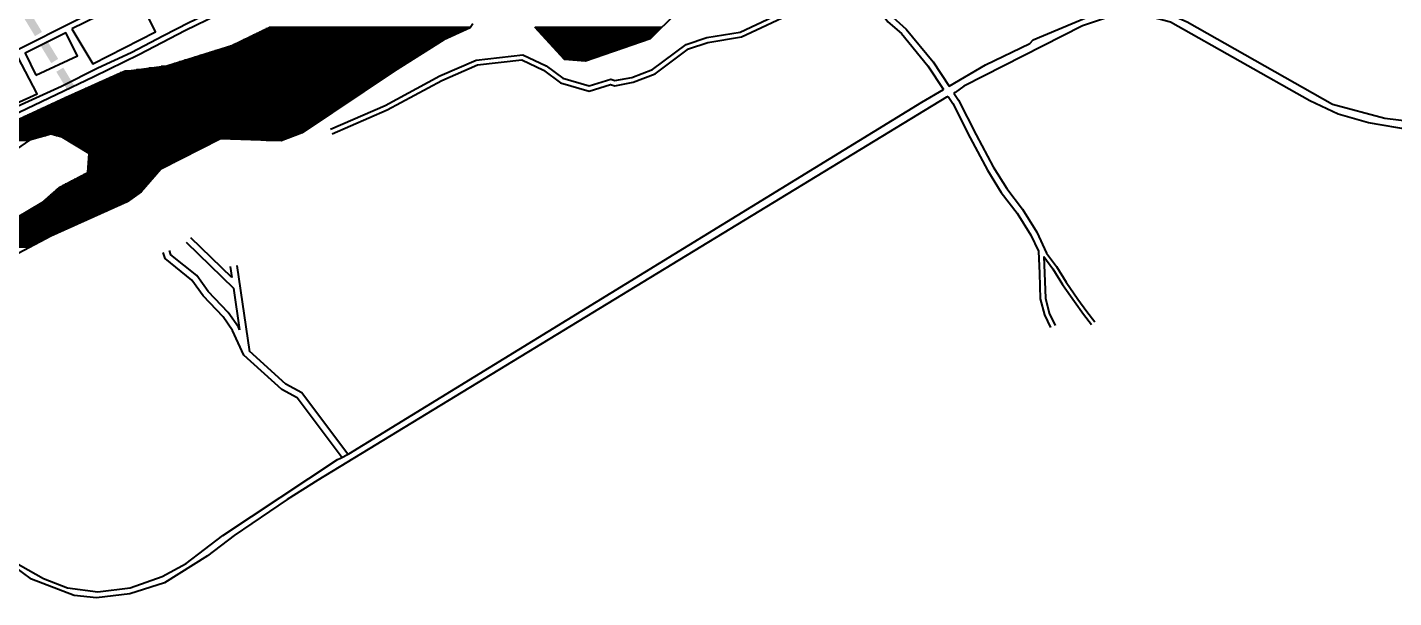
# Model space of a CAD drawing. Extents: x 682046 to 690153, y 7551609 to 7556947.
# Drawn here: x 683415 to 685590, y 7551609 to 7552518 of the extents above; entities that cross this region are included whole.
import ezdxf

# ---------------------------------------------------------------- set-up
doc = ezdxf.new("R2010")
doc.units = 0
doc.header["$LTSCALE"] = 80
doc.header["$MEASUREMENT"] = 0
for name, color, linetype in [('HATCH', 150, 'CONTINUOUS'), ('LIMITE-BACIA', 3, 'CONTINUOUS'), ('RIO', 4, 'CONTINUOUS'), ('RUA', 7, 'CONTINUOUS')]:
    doc.layers.add(name, color=color, linetype=linetype)
doc.styles.add('ARIAL', font='txt')

# ---------------------------------------------------------------- blocks, each defined once
blk = doc.blocks.new('*X10')
at = {"layer": 'HATCH', "color": 0}
for p, q in [((684116.441974, 7552515), (683795.155944, 7552515)), ((684120.901419, 7552517.5), (683800.24928, 7552517.5)), ((684425.014576, 7552517.5), (684223.66387, 7552517.5)), ((684422.506106, 7552515), (684225.934495, 7552515)), ((684070.216194, 7552492.5), (683749.315916, 7552492.5)), ((684074.170747, 7552495), (683754.409252, 7552495)), ((684078.127464, 7552497.5), (683759.502588, 7552497.5)), ((684083.600965, 7552500), (683764.595925, 7552500)), ((684089.074467, 7552502.5), (683769.689261, 7552502.5)), ((684094.547968, 7552505), (683774.782598, 7552505)), ((684100.02147, 7552507.5), (683779.875934, 7552507.5)), ((684105.494971, 7552510), (683784.969271, 7552510)), ((684110.968473, 7552512.5), (683790.062607, 7552512.5)), ((684419.997636, 7552512.5), (684228.205119, 7552512.5)), ((684417.489166, 7552510), (684230.475744, 7552510)), ((684414.980696, 7552507.5), (684232.746368, 7552507.5)), ((684412.472226, 7552505), (684235.016993, 7552505)), ((684409.963756, 7552502.5), (684237.287618, 7552502.5)), ((684407.455286, 7552500), (684239.558242, 7552500)), ((684401.857074, 7552497.5), (684241.828867, 7552497.5)), ((684394.597433, 7552495), (684244.099491, 7552495)), ((684387.337792, 7552492.5), (684246.370116, 7552492.5)), ((684038.579773, 7552472.5), (683689.865274, 7552472.5)), ((684042.534326, 7552475), (683697.907275, 7552475)), ((684046.488878, 7552477.5), (683705.949277, 7552477.5)), ((684050.443431, 7552480), (683713.991278, 7552480)), ((684054.397984, 7552482.5), (683722.033279, 7552482.5)), ((684058.352536, 7552485), (683730.07528, 7552485)), ((684062.307089, 7552487.5), (683738.117282, 7552487.5)), ((684066.261641, 7552490), (683744.222579, 7552490)), ((684380.078151, 7552490), (684248.64074, 7552490)), ((684372.81851, 7552487.5), (684250.911365, 7552487.5)), ((684365.558869, 7552485), (684253.181989, 7552485)), ((684358.299227, 7552482.5), (684255.452614, 7552482.5)), ((684351.039586, 7552480), (684257.723238, 7552480)), ((684343.779945, 7552477.5), (684259.993863, 7552477.5)), ((684336.520304, 7552475), (684262.264487, 7552475)), ((684329.260663, 7552472.5), (684264.535112, 7552472.5)), ((684002.9888, 7552450), (683589.259481, 7552450)), ((684006.943352, 7552452.5), (683608.731188, 7552452.5)), ((684010.897905, 7552455), (683628.202895, 7552455)), ((684014.852458, 7552457.5), (683641.613267, 7552457.5)), ((684018.80701, 7552460), (683649.655268, 7552460)), ((684022.761563, 7552462.5), (683657.697269, 7552462.5)), ((684026.716115, 7552465), (683665.73927, 7552465)), ((684030.670668, 7552467.5), (683673.781272, 7552467.5)), ((684034.625221, 7552470), (683681.823273, 7552470)), ((684322.001021, 7552470), (684266.805736, 7552470)), ((684314.74138, 7552467.5), (684269.076361, 7552467.5)), ((684307.481739, 7552465), (684286.893747, 7552465)), ((683969.144652, 7552427.5), (683524.665471, 7552427.5)), ((683972.881364, 7552430), (683530.183664, 7552430)), ((683976.618075, 7552432.5), (683535.701857, 7552432.5)), ((683980.354787, 7552435), (683541.220049, 7552435)), ((683984.091498, 7552437.5), (683546.738242, 7552437.5)), ((683987.82821, 7552440), (683552.256434, 7552440)), ((683991.564922, 7552442.5), (683557.774627, 7552442.5)), ((683995.301633, 7552445), (683563.292819, 7552445)), ((683999.038345, 7552447.5), (683569.787774, 7552447.5)), ((683939.25096, 7552407.5), (683480.519931, 7552407.5)), ((683942.987671, 7552410), (683486.038123, 7552410)), ((683946.724383, 7552412.5), (683491.556316, 7552412.5)), ((683950.461094, 7552415), (683497.074509, 7552415)), ((683954.197806, 7552417.5), (683502.592701, 7552417.5)), ((683957.934518, 7552420), (683508.110894, 7552420)), ((683961.671229, 7552422.5), (683513.629086, 7552422.5)), ((683965.407941, 7552425), (683519.147279, 7552425)), ((683905.620556, 7552385), (683431.621885, 7552385)), ((683909.357267, 7552387.5), (683437.04704, 7552387.5)), ((683913.093979, 7552390), (683442.472196, 7552390)), ((683916.83069, 7552392.5), (683447.897351, 7552392.5)), ((683920.567402, 7552395), (683453.322507, 7552395)), ((683924.304113, 7552397.5), (683458.747663, 7552397.5)), ((683928.040825, 7552400), (683464.172818, 7552400)), ((683931.777537, 7552402.5), (683469.597974, 7552402.5)), ((683935.514248, 7552405), (683475.023129, 7552405)), ((683871.990151, 7552362.5), (683382.795485, 7552362.5)), ((683875.726863, 7552365), (683388.22064, 7552365)), ((683879.463575, 7552367.5), (683393.645796, 7552367.5)), ((683883.200286, 7552370), (683399.070951, 7552370)), ((683886.936998, 7552372.5), (683404.496107, 7552372.5)), ((683890.673709, 7552375), (683409.921263, 7552375)), ((683894.410421, 7552377.5), (683415.346418, 7552377.5)), ((683898.147132, 7552380), (683420.771574, 7552380)), ((683901.883844, 7552382.5), (683426.196729, 7552382.5)), ((683435.686549, 7552342.5), (683342.859089, 7552342.5)), ((683444.92684, 7552345), (683347.533284, 7552345)), ((683847.219148, 7552347.5), (683352.207478, 7552347.5)), ((683853.306594, 7552350), (683356.881673, 7552350)), ((683857.043305, 7552352.5), (683361.555867, 7552352.5)), ((683860.780017, 7552355), (683366.520018, 7552355)), ((683864.516728, 7552357.5), (683371.945174, 7552357.5)), ((683868.25344, 7552360), (683377.370329, 7552360)), ((683840.825058, 7552345), (683461.004758, 7552345)), ((683834.430968, 7552342.5), (683470.588017, 7552342.5)), ((683417.998679, 7552337.5), (683333.510701, 7552337.5)), ((683426.446258, 7552340), (683338.184895, 7552340)), ((683722.472625, 7552340), (683474.723449, 7552340)), ((683717.600472, 7552337.5), (683478.858882, 7552337.5)), ((683712.72832, 7552335), (683482.994314, 7552335)), ((683707.856168, 7552332.5), (683487.129747, 7552332.5)), ((683702.984016, 7552330), (683491.265179, 7552330)), ((683698.111864, 7552327.5), (683495.400612, 7552327.5)), ((683693.239712, 7552325), (683499.536044, 7552325)), ((683688.36756, 7552322.5), (683503.671477, 7552322.5)), ((683683.495408, 7552320), (683507.806909, 7552320)), ((683828.036878, 7552340), (683728.595194, 7552340)), ((683821.642788, 7552337.5), (683795.447438, 7552337.5)), ((683678.623255, 7552317.5), (683511.942342, 7552317.5)), ((683639.646038, 7552297.5), (683512.427269, 7552297.5)), ((683644.51819, 7552300), (683512.584866, 7552300)), ((683649.390343, 7552302.5), (683512.742463, 7552302.5)), ((683654.262495, 7552305), (683512.90006, 7552305)), ((683659.134647, 7552307.5), (683513.057656, 7552307.5)), ((683664.006799, 7552310), (683513.215253, 7552310)), ((683668.878951, 7552312.5), (683513.37285, 7552312.5)), ((683673.751103, 7552315), (683513.530446, 7552315)), ((683613.483746, 7552275), (683489.798785, 7552275)), ((683615.670078, 7552277.5), (683494.60995, 7552277.5)), ((683617.85641, 7552280), (683499.421115, 7552280)), ((683620.042742, 7552282.5), (683504.23228, 7552282.5)), ((683622.229075, 7552285), (683509.043445, 7552285)), ((683624.415407, 7552287.5), (683511.796883, 7552287.5)), ((683626.601739, 7552290), (683511.954479, 7552290)), ((683629.901734, 7552292.5), (683512.112076, 7552292.5)), ((683634.773886, 7552295), (683512.269673, 7552295)), ((683595.605778, 7552255), (683457.350117, 7552255)), ((683598.179421, 7552257.5), (683460.150748, 7552257.5)), ((683600.365753, 7552260), (683462.951379, 7552260)), ((683602.552085, 7552262.5), (683465.75201, 7552262.5)), ((683604.738417, 7552265), (683470.554126, 7552265)), ((683606.92475, 7552267.5), (683475.365291, 7552267.5)), ((683609.111082, 7552270), (683480.176455, 7552270)), ((683611.297414, 7552272.5), (683484.98762, 7552272.5)), ((683558.928109, 7552232.5), (683428.798716, 7552232.5)), ((683564.492416, 7552235), (683433.00649, 7552235)), ((683570.056723, 7552237.5), (683437.214264, 7552237.5)), ((683575.186074, 7552240), (683440.546332, 7552240)), ((683578.589358, 7552242.5), (683443.346963, 7552242.5)), ((683581.992642, 7552245), (683446.147594, 7552245)), ((683585.395926, 7552247.5), (683448.948225, 7552247.5)), ((683588.79921, 7552250), (683451.748856, 7552250)), ((683592.202494, 7552252.5), (683454.549487, 7552252.5)), ((683508.849348, 7552210), (683393.132102, 7552210)), ((683514.413654, 7552212.5), (683395.86142, 7552212.5)), ((683519.977961, 7552215), (683399.344297, 7552215)), ((683525.542268, 7552217.5), (683403.552072, 7552217.5)), ((683531.106575, 7552220), (683407.759846, 7552220)), ((683536.670882, 7552222.5), (683411.96762, 7552222.5)), ((683542.235189, 7552225), (683416.175394, 7552225)), ((683547.799495, 7552227.5), (683420.383168, 7552227.5)), ((683553.363802, 7552230), (683424.590942, 7552230)), ((683464.334893, 7552190), (683371.297552, 7552190)), ((683469.8992, 7552192.5), (683374.026871, 7552192.5)), ((683475.463507, 7552195), (683376.756189, 7552195)), ((683481.027813, 7552197.5), (683379.485508, 7552197.5)), ((683486.59212, 7552200), (683382.214827, 7552200)), ((683492.156427, 7552202.5), (683384.944146, 7552202.5)), ((683497.720734, 7552205), (683387.673464, 7552205)), ((683503.285041, 7552207.5), (683390.402783, 7552207.5)), ((683420.016963, 7552167.5), (683308.755721, 7552167.5)), ((683424.752519, 7552170), (683321.127724, 7552170)), ((683429.488075, 7552172.5), (683333.499727, 7552172.5)), ((683434.223631, 7552175), (683345.397868, 7552175)), ((683438.959188, 7552177.5), (683351.504367, 7552177.5)), ((683443.694744, 7552180), (683357.610867, 7552180)), ((683448.4303, 7552182.5), (683363.109596, 7552182.5)), ((683453.206279, 7552185), (683365.838915, 7552185)), ((683458.770586, 7552187.5), (683368.568233, 7552187.5))]:
    blk.add_line(p, q, dxfattribs=at)
blk = doc.blocks.new('C')
at = {"layer": 'LIMITE-BACIA'}
blk.add_solid([(-33.924369, -12.897837), (-34.049212, 12.897837), (34.174054, -12.568263), (34.049212, 13.227411)], dxfattribs=at)
blk = doc.blocks.new('G1')
at = {"layer": 'LIMITE-BACIA', "xscale": 0.5, "yscale": 0.5, "zscale": 0.5}
blk.add_blockref('C', (-0.062421, 0), dxfattribs=at)

msp = doc.modelspace()

# ---------------------------------------------------------------- linework, layer by layer
at = {"layer": 'RIO', "linetype": 'CONTINUOUS'}
for points in [[(684489.491129, 7552581.758844), (684406.578103, 7552499.125779), (684303.791503, 7552463.729195), (684270.207204, 7552466.254921), (684223.347752, 7552517.848053)], [(683364.425288, 7552354.034714), (683476.270469, 7552405.574794), (683568.424732, 7552447.324997), (683637.348479, 7552456.174214), (683740.87724, 7552488.357982), (683801.083418, 7552517.909426)], [(684124.709094, 7552523.354206), (684120.472851, 7552516.841087), (684078.119664, 7552497.496437), (683999.108631, 7552447.547024), (683852.875402, 7552349.711516), (683819.356047, 7552336.605916), (683722.888523, 7552340.213406), (683627.881519, 7552291.463387), (683596.688917, 7552255.795657), (683574.501084, 7552239.496817), (683452.934876, 7552184.87806), (683366.295299, 7552139.139201)]]:
    msp.add_lwpolyline(points, dxfattribs=at)
msp.add_lwpolyline([(683316.791672, 7552275.504194), (683255.876898, 7552227.626146), (683234.052894, 7552217.733097), (683215.921104, 7552200.754599), (683213.953734, 7552185.771931), (683219.826273, 7552176.924381), (683244.930777, 7552166.202812), (683279.725613, 7552161.633911), (683344.936032, 7552174.810924), (683362.618417, 7552182.050091), (683397.199624, 7552213.725767), (683438.803418, 7552238.444177), (683465.764616, 7552262.511252), (683511.727196, 7552286.394543), (683513.623959, 7552316.483409), (683470.580086, 7552342.504795), (683452.814941, 7552347.134159), (683418.508866, 7552337.852505), (683363.097558, 7552299.567017)], close=True, dxfattribs=at)
at = {"layer": 'RUA', "linetype": 'CONTINUOUS'}
for points in [[(682967.549755, 7552139.23703), (683015.036489, 7552168.983891), (683066.473437, 7552198.463038), (683182.485226, 7552275.224323), (683247.537186, 7552315.378378), (683311.682623, 7552349.61359), (683382.312421, 7552384.28283), (683469.541357, 7552423.968532), (683527.506041, 7552453.233678), (683580.586826, 7552477.615587), (683632.197265, 7552504.502714), (683672.482797, 7552525.42456), (683743.19936, 7552558.797785), (683794.896525, 7552584.388894), (683972.439789, 7552667.54791), (684025.176509, 7552686.97087), (684155.351733, 7552753.827006), (684155.351733, 7552753.827006), (684155.351733, 7552753.827006), (684177.21414, 7552763.759445), (684182.77497, 7552767.045732), (684191.781083, 7552770.565008), (684218.86416, 7552780.155018), (684245.950042, 7552790.490258)], [(684044.725203, 7552687.148008), (683768.012169, 7552562.034435), (683667.124829, 7552512.321825), (683592.864636, 7552473.504153), (683520.937961, 7552438.748124), (683402.284744, 7552381.988218), (683278.660885, 7552321.641078), (683198.436802, 7552274.613319), (683113.502312, 7552220.110291), (683039.849337, 7552172.220544), (682938.619318, 7552108.165003), (682927.005791, 7552102.260081)], [(683900.788932, 7552348.169121), (683988.105639, 7552385.92948), (684075.326574, 7552433.127747), (684131.775087, 7552457.822488), (684202.580808, 7552465.959325), (684237.032399, 7552449.280742), (684263.991541, 7552429.334503), (684309.861034, 7552416.048222), (684343.869229, 7552426.698372), (684350.250107, 7552424.628524), (684379.657295, 7552430.141605), (684414.476294, 7552443.303022), (684467.911989, 7552483.355327), (684498.664129, 7552493.522114), (684552.240928, 7552502.58061), (684640.630738, 7552543.742181), (684667.937686, 7552560.540485), (684714.429081, 7552627.508997)], [(683897.698897, 7552355.31449), (683984.701559, 7552392.939039), (684071.908014, 7552440.129471), (684129.725452, 7552465.42308), (684203.938085, 7552473.951432), (684241.078567, 7552455.971112), (684267.499001, 7552436.423447), (684309.77342, 7552424.178493), (684343.910834, 7552434.86911), (684350.765316, 7552432.645633), (684377.547462, 7552437.666587), (684410.690787, 7552450.194608), (684464.260673, 7552490.347495), (684496.782585, 7552501.099375), (684549.907056, 7552510.081394), (684636.935687, 7552550.609088), (684662.500987, 7552566.33599), (684703.629774, 7552621.452526)], [(684755.52387, 7552567.244558), (684785.328501, 7552526.379521), (684806.896014, 7552507.518022), (684848.767524, 7552456.286574), (684873.758284, 7552418.413168)], [(684763.970585, 7552573.405111), (684793.088317, 7552533.481879), (684814.437128, 7552514.811642), (684857.199946, 7552462.489643), (684882.787875, 7552423.711231)], [(684882.787875, 7552423.711231), (684940.729868, 7552457.708374), (685011.248535, 7552491.541649), (685016.601533, 7552497.662628), (685146.73381, 7552552.093433), (685209.589487, 7552549.203997), (685261.730361, 7552526.128202), (685492.95363, 7552395.408824), (685576.093282, 7552373.043182), (685645.789197, 7552364.541084), (685887.869791, 7552362.10359), (685921.143308, 7552364.445938), (685973.875461, 7552364.615451)], [(685749.125683, 7552353.03006), (685737.403068, 7552353.39795), (685618.732715, 7552353.845851), (685550.37639, 7552365.256029), (685501.921671, 7552379.173974), (685456.644098, 7552400.587816), (685234.801231, 7552525.695869), (685198.968148, 7552535.532156), (685155.648652, 7552540.221898), (685094.978916, 7552520.082454), (684906.216209, 7552423.787541), (684892.268105, 7552413.881901), (684890.082512, 7552412.656234)], [(684880.940064, 7552407.529205), (684878.359358, 7552406.081961), (683877.608127, 7551796.543165), (683829.117019, 7551765.447745), (683744.611703, 7551708.035832), (683702.090232, 7551675.760003), (683633.775343, 7551633.033057), (683578.590399, 7551615.245514), (683525.310301, 7551609.122682), (683489.917032, 7551612.843562), (683421.997044, 7551638.498531), (683393.145694, 7551659.908269), (683332.6163, 7551684.271818), (683187.471902, 7551772.792126), (683136.921139, 7551810.400518)], [(683726.48985, 7551708.424612), (683909.097089, 7551829.012816), (683909.097089, 7551829.012816), (683913.85426, 7551831.178866), (683926.968114, 7551838.129494), (684839.285205, 7552398.186281), (684873.758284, 7552418.413168)], [(684880.940064, 7552407.529205), (684888.371852, 7552396.266358), (684916.253567, 7552341.308122), (684943.74568, 7552289.917382), (684965.690231, 7552254.694844), (684990.951316, 7552221.82631), (685012.834586, 7552186.402285), (685024.670686, 7552161.132484)], [(684890.082512, 7552412.656234), (684897.425908, 7552401.527344), (684925.525595, 7552346.139458), (684952.801431, 7552295.153004), (684974.292257, 7552260.658726), (684999.565502, 7552227.77437), (685022.046143, 7552191.383336), (685037.841437, 7552157.66075)], [(683916.600304, 7551831.787943), (683844.953429, 7551927.278681), (683820.541283, 7551940.611814), (683760.119122, 7551995.28752), (683742.047425, 7552034.666962), (683727.035292, 7552056.563489), (683695.097731, 7552090.06046), (683677.386451, 7552114.948839), (683634.879908, 7552149.222991), (683631.731549, 7552158.990613)], [(683753.121829, 7552035.798568), (683751.24812, 7552039.881506), (683735.246627, 7552063.221102), (683703.24509, 7552096.785173), (683685.130231, 7552122.240672), (683643.943572, 7552155.450567), (683641.760568, 7552162.223226)], [(683738.17005, 7552136.566356), (683740.722779, 7552119.362192)], [(683748.593062, 7552138.112908), (683768.974399, 7552000.752512)], [(683743.270048, 7552102.194825), (683753.121829, 7552035.798568)], [(683925.028783, 7551838.111846), (683852.010179, 7551935.430821), (683826.686618, 7551949.261739), (683768.793513, 7552001.648915)], [(683250.858446, 7551744.805555), (683287.172083, 7551721.36513), (683376.519048, 7551676.096974), (683440.892801, 7551639.812918), (683479.369758, 7551624.779984), (683527.652809, 7551618.439949), (683578.886808, 7551624.738924), (683629.930345, 7551642.85237), (683668.403779, 7551663.823749), (683726.48985, 7551708.424612)]]:
    msp.add_lwpolyline(points, dxfattribs=at)
at = {"layer": 'RUA'}
for points in [[(683413.988988, 7552568.101005), (683324.459946, 7552522.692686), (683359.893542, 7552462.320629), (683644.078928, 7552606.024885), (683614.844403, 7552657.963385), (683342.250496, 7552521.470231), (683375.886955, 7552470.408031)], [(683744.548397, 7552100.95268), (683668.421136, 7552174.923903)], [(683740.722779, 7552119.362192), (683675.764225, 7552182.481021)], [(685024.670686, 7552161.132484), (685026.353573, 7552125.70872), (685027.578982, 7552085.184307), (685034.262343, 7552059.386016), (685044.036942, 7552039.241843)], [(685033.356282, 7552152.400058), (685034.60907, 7552126.029612), (685035.808641, 7552086.359657), (685042.053688, 7552062.253292), (685051.469568, 7552042.848391)], [(685033.356282, 7552152.400058), (685047.824925, 7552132.649648), (685063.308783, 7552108.016316), (685082.082567, 7552080.871658), (685096.422167, 7552060.851722), (685109.517467, 7552044.266166)], [(685037.841437, 7552157.66075), (685053.39298, 7552136.432127), (685068.925524, 7552111.721343), (685087.583742, 7552084.743778), (685101.799417, 7552064.896857), (685114.797188, 7552048.434825)]]:
    msp.add_lwpolyline(points, dxfattribs=at)
for points in [[(683485.963176, 7552515.001141), (683519.472466, 7552459.326727), (683619.097488, 7552510.237236), (683591.94542, 7552567.141561)], [(683428.922338, 7552441.199881), (683495.268442, 7552472.186014), (683476.722157, 7552508.75177), (683412.085956, 7552476.271285)], [(683334.451016, 7552367.849242), (683431.198827, 7552411.846407), (683400.079103, 7552470.57436), (683309.60356, 7552429.584694)]]:
    msp.add_lwpolyline(points, close=True, dxfattribs=at)

# ---------------------------------------------------------------- block references
at = {"layer": 'HATCH', "linetype": 'CONTINUOUS'}
msp.add_blockref('*X10', (0, 0), dxfattribs=at)
at = {"layer": 'LIMITE-BACIA', "xscale": 1.002437, "yscale": 1.002437, "zscale": 1.002437, "rotation": 120.998272}
for p in [(683424.282323, 7552521.490121), (683450.095678, 7552478.526549), (683475.909033, 7552435.562976)]:
    msp.add_blockref('G1', p, dxfattribs=at)

# ---------------------------------------------------------------- texts
at = {"layer": 'RIO', "style": 'ARIAL'}
for s, p in [('DO', (683851.462809, 7552449.338388)), ('PARAÍBA', (683566.932449, 7552311.396946))]:
    msp.add_text(s, height=35, rotation=27.457002, dxfattribs=at).set_placement(p)

doc.saveas('drawing.dxf')
